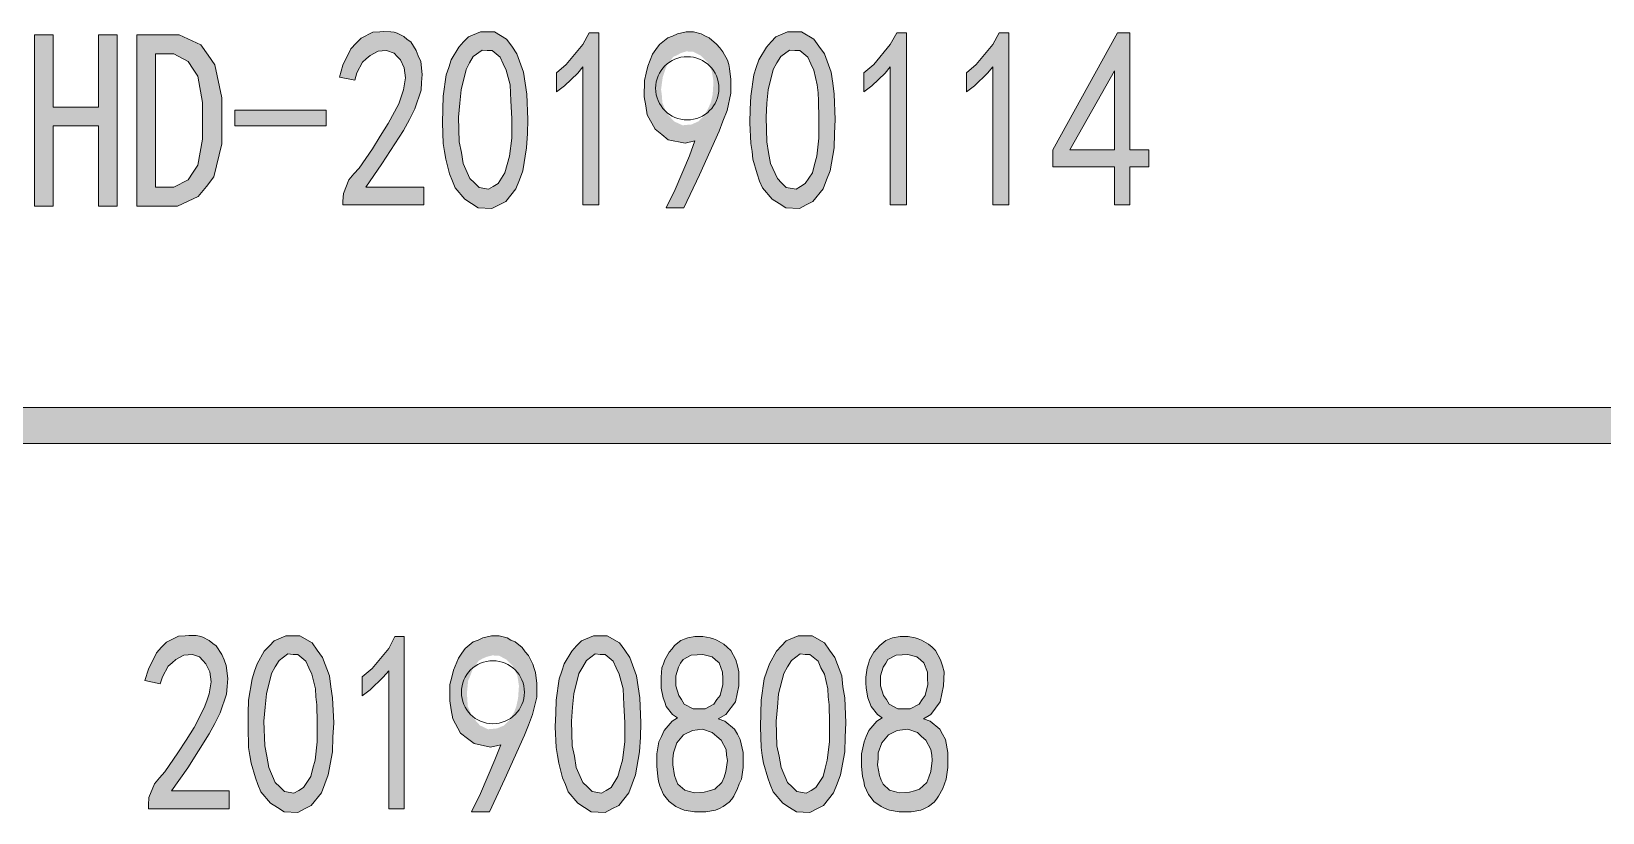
# Model space of a CAD drawing. Header units: millimetres. Extents: x 568 to 3948041, y -25191 to 63890.
# Drawn here: x 3942397 to 3945219, y -17489 to -16086 of the extents above; entities that cross this region are included whole.
import ezdxf

# ---------------------------------------------------------------- set-up
doc = ezdxf.new("R2010")
doc.units = ezdxf.units.MM

msp = doc.modelspace()

# ---------------------------------------------------------------- hatches: boundary and pattern name
h = msp.add_hatch(color=0)
h.dxf.hatch_style = 2
h.paths.add_polyline_path([(3942550.8, -16399.4), (3942517.4, -16399.4), (3942517.4, -16255), (3942436.1, -16255), (3942436.1, -16399.4), (3942402.6, -16399.4), (3942402.6, -16091.7), (3942436.1, -16091.7), (3942436.1, -16221.6), (3942517.4, -16221.6), (3942517.4, -16091.7), (3942550.8, -16091.7)])
h = msp.add_hatch(color=0)
h.paths.add_polyline_path([(3942739.2, -16246.7), (3942739.2, -16287.7), (3942724.8, -16347), (3942711.1, -16364.4), (3942696.7, -16381.9), (3942659.4, -16399.4), (3942635.9, -16399.4), (3942586.5, -16399.4), (3942586.5, -16091.7), (3942635.9, -16091.7), (3942662.5, -16091.7), (3942701.2, -16109.9), (3942714.1, -16128.2), (3942726.3, -16145.6), (3942739.2, -16204.9)])
h.paths.add_polyline_path([(3942704.3, -16246.7), (3942704.3, -16213.3), (3942695.9, -16166.2), (3942687.5, -16153.2), (3942678.4, -16139.6), (3942652.6, -16125.9), (3942635.9, -16125.9), (3942619.9, -16125.9), (3942619.9, -16365.2), (3942635.9, -16365.2), (3942652.6, -16365.2), (3942678.4, -16352.3), (3942687.5, -16338.6), (3942695.9, -16325.7), (3942704.3, -16279.4)])
h = msp.add_hatch(color=0)
h.dxf.hatch_style = 2
h.paths.add_polyline_path([(3942956.5, -16390.3), (3942957.3, -16376.6), (3942967.1, -16352.3), (3942976.3, -16341.7), (3942985.4, -16331), (3943009.7, -16296.8), (3943023.4, -16274), (3943037.8, -16251.2), (3943056.8, -16215.5), (3943061.3, -16203.4), (3943065.1, -16190.5), (3943068.9, -16169.2), (3943067.4, -16160.1), (3943066.7, -16151), (3943059.8, -16136.5), (3943053.7, -16130.4), (3943048.4, -16124.4), (3943034.8, -16119.8), (3943027.2, -16120.6), (3943019.6, -16121.3), (3943005.1, -16128.9), (3942998.3, -16135), (3942991.4, -16141.1), (3942981.6, -16160.1), (3942977.8, -16173), (3942950.4, -16167.7), (3942956.5, -16146.4), (3942970.9, -16116.8), (3942980.1, -16106.9), (3942989.2, -16097.8), (3943010.4, -16087.1), (3943022.6, -16086.4), (3943029.4, -16085.6), (3943042.4, -16086.4), (3943048.4, -16087.1), (3943053.7, -16088.7), (3943065.9, -16094.7), (3943072, -16100.1), (3943078.1, -16104.6), (3943087.9, -16119.8), (3943091.7, -16129.7), (3943096.3, -16139.6), (3943098.6, -16163.1), (3943097.8, -16177.6), (3943097.1, -16191.2), (3943085.7, -16224.7), (3943075.8, -16243.6), (3943065.1, -16263.4), (3943026.4, -16323.4), (3942997.5, -16365.2), (3943101.6, -16365.2), (3943101.6, -16397.1), (3942956.5, -16397.1)])
h = msp.add_hatch(color=0)
h.paths.add_polyline_path([(3943135.8, -16225.4), (3943136.6, -16201.9), (3943141.9, -16163.9), (3943146.4, -16150.2), (3943151, -16136.5), (3943164.7, -16113.7), (3943173, -16104.6), (3943182.1, -16095.5), (3943203.4, -16086.4), (3943215.6, -16086.4), (3943228.5, -16086.4), (3943250.5, -16099.3), (3943259.6, -16112.2), (3943268.8, -16125.9), (3943280.9, -16158.6), (3943284, -16178.3), (3943287, -16198.1), (3943288.5, -16243.6), (3943287.8, -16268.7), (3943286.2, -16294.6), (3943279.4, -16336.3), (3943273.3, -16352.3), (3943267.2, -16368.2), (3943249, -16391), (3943236.8, -16397.1), (3943223.9, -16404), (3943199.6, -16402.4), (3943187.5, -16394.8), (3943175.3, -16387.2), (3943157.8, -16366.7), (3943153.3, -16354.6), (3943148, -16341.7), (3943141.1, -16315.1), (3943138.8, -16301.4), (3943136.6, -16287), (3943135, -16249.7)])
h.paths.add_polyline_path([(3943166.2, -16214.8), (3943163.9, -16239.9), (3943165.4, -16283.9), (3943169.2, -16302.9), (3943172.3, -16322.7), (3943184.4, -16350), (3943192.8, -16357.6), (3943201.1, -16366), (3943217.9, -16369), (3943226.2, -16364.4), (3943235.3, -16359.1), (3943247.5, -16339.4), (3943251.3, -16324.9), (3943255.8, -16309.7), (3943259.6, -16277.1), (3943259.6, -16259.6), (3943259.6, -16242.1), (3943258.1, -16210.2), (3943257.4, -16195.8), (3943256.6, -16181.3), (3943249.8, -16155.5), (3943244.4, -16144.1), (3943239.1, -16132), (3943224.7, -16119.8), (3943215.6, -16119.8), (3943206.5, -16119.1), (3943190.5, -16130.4), (3943183.7, -16141.8), (3943177.6, -16154), (3943168.5, -16190.5)])
h = msp.add_hatch(color=0)
h.dxf.hatch_style = 2
h.paths.add_polyline_path([(3943387.3, -16149.4), (3943378.2, -16160.8), (3943354.6, -16183.6), (3943340.2, -16194.3), (3943340.2, -16160.1), (3943357.6, -16144.9), (3943387.3, -16109.2), (3943398.7, -16087.9), (3943416.1, -16087.9), (3943416.1, -16397.1), (3943387.3, -16397.1)])
h = msp.add_hatch(color=0)
h.paths.add_polyline_path([(3943536.9, -16402.4), (3943552.9, -16369.8), (3943578.7, -16309), (3943588.6, -16282.4), (3943571.1, -16286.2), (3943540.7, -16280.1), (3943529.4, -16271), (3943517.2, -16261.1), (3943502.8, -16235.3), (3943500.5, -16219.3), (3943497.4, -16203.4), (3943498.2, -16173.8), (3943501.2, -16160.8), (3943504.3, -16147.9), (3943512.6, -16126.6), (3943518.7, -16118.3), (3943524.8, -16109.2), (3943540, -16097), (3943548.3, -16094), (3943557.5, -16090.2), (3943572.7, -16086.4), (3943579.5, -16086.4), (3943586.3, -16086.4), (3943600, -16090.2), (3943607.6, -16094), (3943614.4, -16097), (3943627.4, -16108.4), (3943633.4, -16115.3), (3943638.8, -16122.1), (3943647.1, -16137.3), (3943649.4, -16144.9), (3943650.9, -16152.5), (3943653.2, -16172.2), (3943653.2, -16184.4), (3943653.2, -16196.5), (3943646.4, -16227.7), (3943638.8, -16246.7), (3943631.9, -16264.9), (3943597, -16343.2), (3943568.9, -16402.4)])
h.paths.add_polyline_path([(3943529.4, -16201.9), (3943530.1, -16213.3), (3943537.7, -16232.3), (3943544.5, -16239.9), (3943551.4, -16247.4), (3943566.6, -16254.3), (3943574.2, -16253.5), (3943582.5, -16252.8), (3943594.7, -16247.4), (3943599.2, -16242.9), (3943604.6, -16238.3), (3943612.9, -16223.1), (3943617.5, -16212.5), (3943620.5, -16198.8), (3943622, -16176), (3943620.5, -16166.2), (3943619, -16157), (3943611.4, -16141.1), (3943605.3, -16135), (3943599.2, -16128.9), (3943585.6, -16122.1), (3943578.7, -16122.1), (3943574.2, -16121.3), (3943563.5, -16124.4), (3943556.7, -16128.2), (3943549.9, -16131.2), (3943538.5, -16145.6), (3943534.7, -16156.3), (3943530.9, -16167.7), (3943527.8, -16189.7)])
h = msp.add_hatch(color=0)
h.paths.add_polyline_path([(3943688.1, -16225.4), (3943688.9, -16201.9), (3943694.2, -16163.9), (3943698.8, -16150.2), (3943703.3, -16136.5), (3943717, -16113.7), (3943725.4, -16104.6), (3943733.7, -16095.5), (3943755, -16086.4), (3943767.9, -16086.4), (3943780.1, -16086.4), (3943802.1, -16099.3), (3943811.2, -16112.2), (3943821.1, -16125.9), (3943833.3, -16158.6), (3943836.3, -16178.3), (3943838.6, -16198.1), (3943840.8, -16243.6), (3943839.3, -16268.7), (3943838.6, -16294.6), (3943831.7, -16336.3), (3943824.9, -16352.3), (3943818.8, -16368.2), (3943800.6, -16391), (3943788.4, -16397.1), (3943776.3, -16404), (3943752, -16402.4), (3943739.8, -16394.8), (3943727.6, -16387.2), (3943710.2, -16366.7), (3943704.9, -16354.6), (3943700.3, -16341.7), (3943692.7, -16315.1), (3943691.2, -16301.4), (3943688.9, -16287), (3943687.4, -16249.7)])
h.paths.add_polyline_path([(3943717.8, -16214.8), (3943716.3, -16239.9), (3943717.8, -16283.9), (3943720.8, -16302.9), (3943724.6, -16322.7), (3943736.8, -16350), (3943744.4, -16357.6), (3943752.7, -16366), (3943770.2, -16369), (3943778.5, -16364.4), (3943786.9, -16359.1), (3943799.8, -16339.4), (3943803.6, -16324.9), (3943807.4, -16309.7), (3943811.2, -16277.1), (3943811.2, -16259.6), (3943811.2, -16242.1), (3943810.5, -16210.2), (3943809.7, -16195.8), (3943808.2, -16181.3), (3943802.1, -16155.5), (3943796.8, -16144.1), (3943791.5, -16132), (3943777, -16119.8), (3943767.9, -16119.8), (3943758.8, -16119.1), (3943742.8, -16130.4), (3943736, -16141.8), (3943729.2, -16154), (3943720, -16190.5)])
h = msp.add_hatch(color=0)
h.dxf.hatch_style = 2
h.paths.add_polyline_path([(3943939.6, -16149.4), (3943930.5, -16160.8), (3943906.2, -16183.6), (3943891.8, -16194.3), (3943891.8, -16160.1), (3943910, -16144.9), (3943939.6, -16109.2), (3943951, -16087.9), (3943968.5, -16087.9), (3943968.5, -16397.1), (3943939.6, -16397.1)])
h = msp.add_hatch(color=0)
h.dxf.hatch_style = 2
h.paths.add_polyline_path([(3944123.5, -16149.4), (3944114.4, -16160.8), (3944090.8, -16183.6), (3944076.4, -16194.3), (3944076.4, -16160.1), (3944093.8, -16144.9), (3944123.5, -16109.2), (3944134.9, -16087.9), (3944152.3, -16087.9), (3944152.3, -16397.1), (3944123.5, -16397.1)])
h = msp.add_hatch(color=0)
h.paths.add_polyline_path([(3944342.3, -16328.7), (3944231.4, -16328.7), (3944231.4, -16298.4), (3944347.6, -16087.9), (3944369.6, -16087.9), (3944369.6, -16298.4), (3944403.8, -16298.4), (3944403.8, -16328.7), (3944369.6, -16328.7), (3944369.6, -16397.1), (3944342.3, -16397.1)])
h.paths.add_polyline_path([(3944342.3, -16298.4), (3944342.3, -16156.3), (3944261.8, -16298.4)])
h = msp.add_hatch(color=0)
h.dxf.hatch_style = 2
h.paths.add_polyline_path([(3942926.1, -16255), (3942762, -16255), (3942762, -16226.9), (3942926.1, -16226.9)])
h = msp.add_hatch(color=0)
h.dxf.hatch_style = 2
h.paths.add_polyline_path([(3946541, -16761), (3946541, -16825.6), (3939036.2, -16825.6), (3939036.2, -16761)])
h = msp.add_hatch(color=0)
h.dxf.hatch_style = 2
h.paths.add_polyline_path([(3942607, -17475.2), (3942607.8, -17461.5), (3942617.7, -17437.2), (3942626.8, -17426.6), (3942636.6, -17415.9), (3942660.2, -17381.8), (3942674.6, -17359), (3942689.1, -17336.2), (3942707.3, -17300.5), (3942711.9, -17288.3), (3942716.4, -17275.4), (3942719.5, -17254.1), (3942718.7, -17245), (3942717.2, -17235.9), (3942710.3, -17221.4), (3942705, -17215.4), (3942698.9, -17209.3), (3942686, -17204.7), (3942678.4, -17205.5), (3942670.8, -17206.3), (3942656.4, -17213.9), (3942649.6, -17219.9), (3942642.7, -17226), (3942632.1, -17245), (3942628.3, -17257.9), (3942600.9, -17251.8), (3942607, -17231.3), (3942621.4, -17201.7), (3942630.6, -17191.8), (3942639.7, -17182.7), (3942661, -17172.1), (3942673.1, -17171.3), (3942679.9, -17170.5), (3942692.9, -17170.5), (3942698.9, -17172.1), (3942705, -17173.6), (3942716.4, -17179.7), (3942722.5, -17185), (3942728.6, -17189.5), (3942739.2, -17204.7), (3942743, -17214.6), (3942746.8, -17224.5), (3942749.8, -17248), (3942748.3, -17262.5), (3942747.6, -17276.2), (3942736.2, -17309.6), (3942726.3, -17328.6), (3942716.4, -17347.6), (3942677.7, -17408.3), (3942648.8, -17450.1), (3942752.1, -17450.1), (3942752.1, -17482), (3942607, -17482)])
h = msp.add_hatch(color=0)
h.paths.add_polyline_path([(3942786.3, -17310.3), (3942787.1, -17286.8), (3942793.2, -17248.8), (3942797.7, -17235.1), (3942802.3, -17221.4), (3942815.2, -17198.7), (3942824.3, -17189.5), (3942832.7, -17180.4), (3942853.9, -17171.3), (3942866.8, -17171.3), (3942879, -17171.3), (3942901, -17184.2), (3942910.2, -17197.1), (3942920, -17210.1), (3942932.2, -17243.5), (3942934.5, -17263.2), (3942937.5, -17283), (3942939.8, -17327.8), (3942938.3, -17353.6), (3942937.5, -17379.5), (3942929.9, -17421.3), (3942923.8, -17437.2), (3942917.8, -17453.2), (3942899.5, -17476), (3942887.4, -17482), (3942875.2, -17488.9), (3942850.9, -17487.4), (3942838.7, -17479.8), (3942826.6, -17472.2), (3942809.1, -17451.7), (3942803.8, -17438.7), (3942799.2, -17426.6), (3942791.6, -17400), (3942789.4, -17386.3), (3942787.1, -17371.9), (3942786.3, -17334.7)])
h.paths.add_polyline_path([(3942816.7, -17299.7), (3942814.4, -17324.8), (3942815.9, -17368.8), (3942819.7, -17387.8), (3942823.5, -17407.6), (3942834.9, -17434.9), (3942843.3, -17442.5), (3942851.7, -17450.9), (3942868.4, -17453.9), (3942877.5, -17449.4), (3942885.8, -17444.1), (3942898.8, -17424.3), (3942902.6, -17409.1), (3942906.4, -17394.7), (3942910.2, -17362), (3942910.2, -17344.5), (3942910.2, -17327.1), (3942909.4, -17295.1), (3942907.9, -17280.7), (3942907.1, -17266.3), (3942900.3, -17240.4), (3942895, -17229), (3942889.6, -17216.9), (3942875.2, -17204.7), (3942866.8, -17204.7), (3942857.7, -17204), (3942841.8, -17215.4), (3942834.9, -17226.8), (3942828.1, -17238.9), (3942819, -17275.4)])
h = msp.add_hatch(color=0)
h.dxf.hatch_style = 2
h.paths.add_polyline_path([(3943038.6, -17234.4), (3943028.7, -17245.8), (3943005.1, -17268.6), (3942990.7, -17279.2), (3942990.7, -17245), (3943008.9, -17229.8), (3943038.6, -17194.1), (3943049.9, -17172.8), (3943066.7, -17172.8), (3943066.7, -17482), (3943038.6, -17482)])
h = msp.add_hatch(color=0)
h.paths.add_polyline_path([(3943187.5, -17487.4), (3943203.4, -17454.7), (3943229.2, -17393.9), (3943239.9, -17367.3), (3943221.7, -17371.1), (3943192, -17365), (3943179.9, -17355.9), (3943167.7, -17346), (3943154, -17320.2), (3943151, -17304.3), (3943148.7, -17288.3), (3943148.7, -17258.7), (3943151.8, -17245.8), (3943154.8, -17232.8), (3943163.9, -17211.6), (3943170, -17202.5), (3943176.1, -17194.1), (3943190.5, -17181.9), (3943199.6, -17178.9), (3943208, -17175.1), (3943223.2, -17171.3), (3943230, -17171.3), (3943236.8, -17171.3), (3943251.3, -17175.1), (3943258.1, -17178.9), (3943265.7, -17181.9), (3943278.6, -17192.6), (3943284, -17200.2), (3943290, -17207), (3943297.6, -17222.2), (3943299.9, -17229.8), (3943302.2, -17237.4), (3943304.5, -17257.2), (3943304.5, -17269.3), (3943304.5, -17281.5), (3943296.9, -17312.6), (3943290, -17331.6), (3943282.4, -17349.8), (3943247.5, -17428.1), (3943219.4, -17487.4)])
h.paths.add_polyline_path([(3943179.9, -17286), (3943180.6, -17298.2), (3943189, -17317.2), (3943195.8, -17324.8), (3943202.7, -17332.4), (3943217.1, -17339.2), (3943225.5, -17338.5), (3943233, -17337.7), (3943246, -17332.4), (3943250.5, -17327.8), (3943255.1, -17323.3), (3943264.2, -17308.1), (3943268, -17297.4), (3943271, -17283.7), (3943272.6, -17261), (3943271, -17251.1), (3943269.5, -17242), (3943261.9, -17226), (3943255.8, -17219.9), (3943249.8, -17213.9), (3943236.8, -17207), (3943229.2, -17207), (3943225.5, -17206.3), (3943214.1, -17209.3), (3943207.2, -17212.3), (3943200.4, -17216.1), (3943189.7, -17230.6), (3943185.9, -17241.2), (3943181.4, -17251.8), (3943179.1, -17274.6)])
h = msp.add_hatch(color=0)
h.paths.add_polyline_path([(3943338.7, -17310.3), (3943339.4, -17286.8), (3943344.7, -17248.8), (3943349.3, -17235.1), (3943353.8, -17221.4), (3943367.5, -17198.7), (3943375.9, -17189.5), (3943385, -17180.4), (3943406.3, -17171.3), (3943418.4, -17171.3), (3943431.3, -17171.3), (3943453.4, -17184.2), (3943462.5, -17197.1), (3943471.6, -17210.1), (3943483.8, -17243.5), (3943486.8, -17263.2), (3943489.8, -17283), (3943491.4, -17327.8), (3943490.6, -17353.6), (3943489.1, -17379.5), (3943482.2, -17421.3), (3943476.2, -17437.2), (3943470.1, -17453.2), (3943451.9, -17476), (3943439.7, -17482), (3943427.5, -17488.9), (3943402.5, -17487.4), (3943390.3, -17479.8), (3943378.2, -17472.2), (3943360.7, -17451.7), (3943356.1, -17438.7), (3943350.8, -17426.6), (3943344, -17400), (3943341.7, -17386.3), (3943339.4, -17371.9), (3943337.9, -17334.7)])
h.paths.add_polyline_path([(3943369, -17299.7), (3943366.8, -17324.8), (3943368.3, -17368.8), (3943372.1, -17387.8), (3943375.1, -17407.6), (3943387.3, -17434.9), (3943395.6, -17442.5), (3943404, -17450.9), (3943420.7, -17453.9), (3943429.1, -17449.4), (3943438.2, -17444.1), (3943450.3, -17424.3), (3943454.1, -17409.1), (3943458.7, -17394.7), (3943462.5, -17362), (3943462.5, -17344.5), (3943462.5, -17327.1), (3943461, -17295.1), (3943460.2, -17280.7), (3943459.5, -17266.3), (3943452.6, -17240.4), (3943447.3, -17229), (3943442, -17216.9), (3943427.5, -17204.7), (3943418.4, -17204.7), (3943409.3, -17204), (3943394.1, -17215.4), (3943387.3, -17226.8), (3943380.4, -17238.9), (3943371.3, -17275.4)])
h = msp.add_hatch(color=0)
h.paths.add_polyline_path([(3943520.2, -17393.9), (3943520.2, -17383.3), (3943524, -17362), (3943528.6, -17352.1), (3943533.2, -17341.5), (3943547.6, -17324.8), (3943557.5, -17318.7), (3943548.3, -17312.6), (3943536.9, -17298.2), (3943534.7, -17290.6), (3943531.6, -17283), (3943527.8, -17265.5), (3943527.8, -17255.6), (3943527.8, -17245.8), (3943529.4, -17229), (3943532.4, -17221.4), (3943534.7, -17214.6), (3943542.3, -17200.9), (3943547.6, -17194.9), (3943552.1, -17188.8), (3943563.5, -17179.7), (3943569.6, -17177.4), (3943575.7, -17175.1), (3943588.6, -17172.8), (3943596.2, -17172.8), (3943603, -17172.8), (3943616, -17175.1), (3943622, -17176.6), (3943628.1, -17178.9), (3943640.3, -17186.5), (3943646.4, -17191.8), (3943653.2, -17197.9), (3943662.3, -17214.6), (3943665.3, -17225.2), (3943667.6, -17235.9), (3943667.6, -17261), (3943664.6, -17275.4), (3943661.5, -17289.8), (3943644.1, -17312.6), (3943630.4, -17320.2), (3943642.6, -17324.8), (3943660, -17339.2), (3943665.3, -17348.3), (3943669.9, -17357.4), (3943675.2, -17381), (3943675.2, -17393.9), (3943675.2, -17407.6), (3943672.2, -17428.9), (3943668.4, -17437.2), (3943665.3, -17445.6), (3943658.5, -17459.3), (3943654.7, -17464.6), (3943650.2, -17469.9), (3943639.5, -17478.2), (3943632.7, -17481.3), (3943625.8, -17484.3), (3943608.4, -17487.4), (3943598.5, -17487.4), (3943587.9, -17487.4), (3943569.6, -17484.3), (3943562, -17481.3), (3943554.4, -17478.2), (3943542.3, -17469.1), (3943536.9, -17462.3), (3943532.4, -17456.2), (3943525.6, -17441), (3943523.3, -17432.7), (3943521.8, -17424.3), (3943520.2, -17405.3)])
h.paths.add_polyline_path([(3943549.1, -17392.4), (3943549.1, -17403), (3943552.1, -17422), (3943555.2, -17430.4), (3943558.2, -17438), (3943570.4, -17448.6), (3943578.7, -17450.9), (3943587.9, -17453.2), (3943605.3, -17452.4), (3943614.4, -17450.1), (3943624.3, -17447.1), (3943637.2, -17434.9), (3943641, -17425.1), (3943644.1, -17415.2), (3943647.1, -17395.4), (3943645.6, -17385.6), (3943644.8, -17375.7), (3943635.7, -17359), (3943628.1, -17352.1), (3943619.8, -17345.3), (3943602.3, -17339.2), (3943593.2, -17340), (3943584.1, -17341.5), (3943568.1, -17349.1), (3943562, -17356.7), (3943555.9, -17363.5), (3943549.9, -17381.8)])
h.paths.add_polyline_path([(3943554.4, -17251.8), (3943554.4, -17261), (3943559.7, -17278.4), (3943564.3, -17286), (3943569.6, -17294.4), (3943585.6, -17302.7), (3943596.2, -17302.7), (3943606.8, -17302.7), (3943622.8, -17294.4), (3943628.1, -17286), (3943634.2, -17278.4), (3943638.8, -17258.7), (3943638.8, -17248), (3943638, -17236.6), (3943631.9, -17219.9), (3943625.8, -17214.6), (3943619.8, -17209.3), (3943603, -17204.7), (3943592.4, -17205.5), (3943581.8, -17206.3), (3943567.3, -17213.9), (3943562.8, -17220.7), (3943559, -17227.5), (3943554.4, -17243.5)])
h = msp.add_hatch(color=0)
h.paths.add_polyline_path([(3943707.1, -17310.3), (3943707.9, -17286.8), (3943713.2, -17248.8), (3943717.8, -17235.1), (3943722.3, -17221.4), (3943735.2, -17198.7), (3943744.4, -17189.5), (3943752.7, -17180.4), (3943774, -17171.3), (3943786.9, -17171.3), (3943799.1, -17171.3), (3943821.1, -17184.2), (3943830.2, -17197.1), (3943840.1, -17210.1), (3943852.2, -17243.5), (3943854.5, -17263.2), (3943857.6, -17283), (3943859.8, -17327.8), (3943858.3, -17353.6), (3943857.6, -17379.5), (3943850, -17421.3), (3943843.9, -17437.2), (3943837.8, -17453.2), (3943819.6, -17476), (3943807.4, -17482), (3943795.3, -17488.9), (3943771, -17487.4), (3943758.8, -17479.8), (3943746.6, -17472.2), (3943729.2, -17451.7), (3943723.8, -17438.7), (3943719.3, -17426.6), (3943711.7, -17400), (3943709.4, -17386.3), (3943707.9, -17371.9), (3943706.4, -17334.7)])
h.paths.add_polyline_path([(3943736.8, -17299.7), (3943734.5, -17324.8), (3943736, -17368.8), (3943739.8, -17387.8), (3943743.6, -17407.6), (3943755, -17434.9), (3943763.4, -17442.5), (3943771.7, -17450.9), (3943788.4, -17453.9), (3943797.5, -17449.4), (3943805.9, -17444.1), (3943818.8, -17424.3), (3943822.6, -17409.1), (3943826.4, -17394.7), (3943830.2, -17362), (3943830.2, -17344.5), (3943830.2, -17327.1), (3943829.5, -17295.1), (3943827.9, -17280.7), (3943827.2, -17266.3), (3943821.1, -17240.4), (3943815, -17229), (3943809.7, -17216.9), (3943795.3, -17204.7), (3943786.9, -17204.7), (3943777.8, -17204), (3943761.8, -17215.4), (3943755, -17226.8), (3943748.2, -17238.9), (3943739, -17275.4)])
h = msp.add_hatch(color=0)
h.paths.add_polyline_path([(3943888, -17393.9), (3943888, -17383.3), (3943892.5, -17362), (3943896.3, -17352.1), (3943900.9, -17341.5), (3943915.3, -17324.8), (3943925.2, -17318.7), (3943916.8, -17312.6), (3943905.4, -17298.2), (3943902.4, -17290.6), (3943899.4, -17283), (3943896.3, -17265.5), (3943895.6, -17255.6), (3943895.6, -17245.8), (3943897.8, -17229), (3943900.1, -17221.4), (3943902.4, -17214.6), (3943910, -17200.9), (3943915.3, -17194.9), (3943920.6, -17188.8), (3943931.3, -17179.7), (3943937.3, -17177.4), (3943943.4, -17175.1), (3943957.1, -17172.8), (3943963.9, -17172.8), (3943971.5, -17172.8), (3943984.4, -17175.1), (3943989.8, -17176.6), (3943995.8, -17178.9), (3944008, -17186.5), (3944014.8, -17191.8), (3944020.9, -17197.9), (3944030, -17214.6), (3944033.1, -17225.2), (3944036.1, -17235.9), (3944035.3, -17261), (3944032.3, -17275.4), (3944029.3, -17289.8), (3944012.6, -17312.6), (3943998.9, -17320.2), (3944011, -17324.8), (3944028.5, -17339.2), (3944033.1, -17348.3), (3944038.4, -17357.4), (3944042.9, -17381), (3944042.9, -17393.9), (3944042.9, -17407.6), (3944039.9, -17428.9), (3944036.9, -17437.2), (3944033.8, -17445.6), (3944026.2, -17459.3), (3944022.4, -17464.6), (3944018.6, -17469.9), (3944008, -17478.2), (3944001.2, -17481.3), (3943994.3, -17484.3), (3943976.8, -17487.4), (3943966.2, -17487.4), (3943955.6, -17487.4), (3943938.1, -17484.3), (3943930.5, -17481.3), (3943922.9, -17478.2), (3943910, -17469.1), (3943905.4, -17462.3), (3943900.1, -17456.2), (3943893.3, -17441), (3943891.8, -17432.7), (3943889.5, -17424.3), (3943888, -17405.3)])
h.paths.add_polyline_path([(3943917.6, -17392.4), (3943916.8, -17403), (3943919.9, -17422), (3943922.9, -17430.4), (3943926.7, -17438), (3943938.1, -17448.6), (3943947.2, -17450.9), (3943955.6, -17453.2), (3943973.8, -17452.4), (3943982.9, -17450.1), (3943992, -17447.1), (3944005, -17434.9), (3944008.8, -17425.1), (3944012.6, -17415.2), (3944014.8, -17395.4), (3944014.1, -17385.6), (3944012.6, -17375.7), (3944003.4, -17359), (3943995.8, -17352.1), (3943988.2, -17345.3), (3943970.8, -17339.2), (3943961.6, -17340), (3943951.8, -17341.5), (3943936.6, -17349.1), (3943930.5, -17356.7), (3943924.4, -17363.5), (3943917.6, -17381.8)])
h.paths.add_polyline_path([(3943922.1, -17251.8), (3943922.1, -17261), (3943927.5, -17278.4), (3943932.8, -17286), (3943937.3, -17294.4), (3943953.3, -17302.7), (3943963.9, -17302.7), (3943975.3, -17302.7), (3943991.3, -17294.4), (3943996.6, -17286), (3944001.9, -17278.4), (3944007.2, -17258.7), (3944006.5, -17248), (3944006.5, -17236.6), (3943999.6, -17219.9), (3943993.6, -17214.6), (3943987.5, -17209.3), (3943970.8, -17204.7), (3943960.9, -17205.5), (3943950.3, -17206.3), (3943935.1, -17213.9), (3943931.3, -17220.7), (3943926.7, -17227.5), (3943922.1, -17243.5)])

# ---------------------------------------------------------------- linework, layer by layer
at = {"color": 0, "lineweight": 0}
for points in [[(3942550.8, -16399.4), (3942517.4, -16399.4), (3942517.4, -16255), (3942436.1, -16255), (3942436.1, -16399.4), (3942402.6, -16399.4), (3942402.6, -16091.7), (3942436.1, -16091.7), (3942436.1, -16221.6), (3942517.4, -16221.6), (3942517.4, -16091.7), (3942550.8, -16091.7)], [(3942739.2, -16246.7), (3942739.2, -16287.7), (3942724.8, -16347), (3942711.1, -16364.4), (3942696.7, -16381.9), (3942659.4, -16399.4), (3942635.9, -16399.4), (3942586.5, -16399.4), (3942586.5, -16091.7), (3942635.9, -16091.7), (3942662.5, -16091.7), (3942701.2, -16109.9), (3942714.1, -16128.2), (3942726.3, -16145.6), (3942739.2, -16204.9)], [(3942956.5, -16390.3), (3942957.3, -16376.6), (3942967.1, -16352.3), (3942976.3, -16341.7), (3942985.4, -16331), (3943009.7, -16296.8), (3943023.4, -16274), (3943037.8, -16251.2), (3943056.8, -16215.5), (3943061.3, -16203.4), (3943065.1, -16190.5), (3943068.9, -16169.2), (3943067.4, -16160.1), (3943066.7, -16151), (3943059.8, -16136.5), (3943053.7, -16130.4), (3943048.4, -16124.4), (3943034.8, -16119.8), (3943027.2, -16120.6), (3943019.6, -16121.3), (3943005.1, -16128.9), (3942998.3, -16135), (3942991.4, -16141.1), (3942981.6, -16160.1), (3942977.8, -16173), (3942950.4, -16167.7), (3942956.5, -16146.4), (3942970.9, -16116.8), (3942980.1, -16106.9), (3942989.2, -16097.8), (3943010.4, -16087.1), (3943022.6, -16086.4), (3943029.4, -16085.6), (3943042.4, -16086.4), (3943048.4, -16087.1), (3943053.7, -16088.7), (3943065.9, -16094.7), (3943072, -16100.1), (3943078.1, -16104.6), (3943087.9, -16119.8), (3943091.7, -16129.7), (3943096.3, -16139.6), (3943098.6, -16163.1), (3943097.8, -16177.6), (3943097.1, -16191.2), (3943085.7, -16224.7), (3943075.8, -16243.6), (3943065.1, -16263.4), (3943026.4, -16323.4), (3942997.5, -16365.2), (3943101.6, -16365.2), (3943101.6, -16397.1), (3942956.5, -16397.1)], [(3943135.8, -16225.4), (3943136.6, -16201.9), (3943141.9, -16163.9), (3943146.4, -16150.2), (3943151, -16136.5), (3943164.7, -16113.7), (3943173, -16104.6), (3943182.1, -16095.5), (3943203.4, -16086.4), (3943215.6, -16086.4), (3943228.5, -16086.4), (3943250.5, -16099.3), (3943259.6, -16112.2), (3943268.8, -16125.9), (3943280.9, -16158.6), (3943284, -16178.3), (3943287, -16198.1), (3943288.5, -16243.6), (3943287.8, -16268.7), (3943286.2, -16294.6), (3943279.4, -16336.3), (3943273.3, -16352.3), (3943267.2, -16368.2), (3943249, -16391), (3943236.8, -16397.1), (3943223.9, -16404), (3943199.6, -16402.4), (3943187.5, -16394.8), (3943175.3, -16387.2), (3943157.8, -16366.7), (3943153.3, -16354.6), (3943148, -16341.7), (3943141.1, -16315.1), (3943138.8, -16301.4), (3943136.6, -16287), (3943135, -16249.7)], [(3943387.3, -16149.4), (3943378.2, -16160.8), (3943354.6, -16183.6), (3943340.2, -16194.3), (3943340.2, -16160.1), (3943357.6, -16144.9), (3943387.3, -16109.2), (3943398.7, -16087.9), (3943416.1, -16087.9), (3943416.1, -16397.1), (3943387.3, -16397.1)], [(3943536.9, -16402.4), (3943552.9, -16369.8), (3943578.7, -16309), (3943588.6, -16282.4), (3943571.1, -16286.2), (3943540.7, -16280.1), (3943529.4, -16271), (3943517.2, -16261.1), (3943502.8, -16235.3), (3943500.5, -16219.3), (3943497.4, -16203.4), (3943498.2, -16173.8), (3943501.2, -16160.8), (3943504.3, -16147.9), (3943512.6, -16126.6), (3943518.7, -16118.3), (3943524.8, -16109.2), (3943540, -16097), (3943548.3, -16094), (3943557.5, -16090.2), (3943572.7, -16086.4), (3943579.5, -16086.4), (3943586.3, -16086.4), (3943600, -16090.2), (3943607.6, -16094), (3943614.4, -16097), (3943627.4, -16108.4), (3943633.4, -16115.3), (3943638.8, -16122.1), (3943647.1, -16137.3), (3943649.4, -16144.9), (3943650.9, -16152.5), (3943653.2, -16172.2), (3943653.2, -16184.4), (3943653.2, -16196.5), (3943646.4, -16227.7), (3943638.8, -16246.7), (3943631.9, -16264.9), (3943597, -16343.2), (3943568.9, -16402.4)], [(3943688.1, -16225.4), (3943688.9, -16201.9), (3943694.2, -16163.9), (3943698.8, -16150.2), (3943703.3, -16136.5), (3943717, -16113.7), (3943725.4, -16104.6), (3943733.7, -16095.5), (3943755, -16086.4), (3943767.9, -16086.4), (3943780.1, -16086.4), (3943802.1, -16099.3), (3943811.2, -16112.2), (3943821.1, -16125.9), (3943833.3, -16158.6), (3943836.3, -16178.3), (3943838.6, -16198.1), (3943840.8, -16243.6), (3943839.3, -16268.7), (3943838.6, -16294.6), (3943831.7, -16336.3), (3943824.9, -16352.3), (3943818.8, -16368.2), (3943800.6, -16391), (3943788.4, -16397.1), (3943776.3, -16404), (3943752, -16402.4), (3943739.8, -16394.8), (3943727.6, -16387.2), (3943710.2, -16366.7), (3943704.9, -16354.6), (3943700.3, -16341.7), (3943692.7, -16315.1), (3943691.2, -16301.4), (3943688.9, -16287), (3943687.4, -16249.7)], [(3943939.6, -16149.4), (3943930.5, -16160.8), (3943906.2, -16183.6), (3943891.8, -16194.3), (3943891.8, -16160.1), (3943910, -16144.9), (3943939.6, -16109.2), (3943951, -16087.9), (3943968.5, -16087.9), (3943968.5, -16397.1), (3943939.6, -16397.1)], [(3944123.5, -16149.4), (3944114.4, -16160.8), (3944090.8, -16183.6), (3944076.4, -16194.3), (3944076.4, -16160.1), (3944093.8, -16144.9), (3944123.5, -16109.2), (3944134.9, -16087.9), (3944152.3, -16087.9), (3944152.3, -16397.1), (3944123.5, -16397.1)], [(3944342.3, -16328.7), (3944231.4, -16328.7), (3944231.4, -16298.4), (3944347.6, -16087.9), (3944369.6, -16087.9), (3944369.6, -16298.4), (3944403.8, -16298.4), (3944403.8, -16328.7), (3944369.6, -16328.7), (3944369.6, -16397.1), (3944342.3, -16397.1)], [(3942704.3, -16246.7), (3942704.3, -16213.3), (3942695.9, -16166.2), (3942687.5, -16153.2), (3942678.4, -16139.6), (3942652.6, -16125.9), (3942635.9, -16125.9), (3942619.9, -16125.9), (3942619.9, -16365.2), (3942635.9, -16365.2), (3942652.6, -16365.2), (3942678.4, -16352.3), (3942687.5, -16338.6), (3942695.9, -16325.7), (3942704.3, -16279.4)], [(3943166.2, -16214.8), (3943163.9, -16239.9), (3943165.4, -16283.9), (3943169.2, -16302.9), (3943172.3, -16322.7), (3943184.4, -16350), (3943192.8, -16357.6), (3943201.1, -16366), (3943217.9, -16369), (3943226.2, -16364.4), (3943235.3, -16359.1), (3943247.5, -16339.4), (3943251.3, -16324.9), (3943255.8, -16309.7), (3943259.6, -16277.1), (3943259.6, -16259.6), (3943259.6, -16242.1), (3943258.1, -16210.2), (3943257.4, -16195.8), (3943256.6, -16181.3), (3943249.8, -16155.5), (3943244.4, -16144.1), (3943239.1, -16132), (3943224.7, -16119.8), (3943215.6, -16119.8), (3943206.5, -16119.1), (3943190.5, -16130.4), (3943183.7, -16141.8), (3943177.6, -16154), (3943168.5, -16190.5)], [(3943717.8, -16214.8), (3943716.3, -16239.9), (3943717.8, -16283.9), (3943720.8, -16302.9), (3943724.6, -16322.7), (3943736.8, -16350), (3943744.4, -16357.6), (3943752.7, -16366), (3943770.2, -16369), (3943778.5, -16364.4), (3943786.9, -16359.1), (3943799.8, -16339.4), (3943803.6, -16324.9), (3943807.4, -16309.7), (3943811.2, -16277.1), (3943811.2, -16259.6), (3943811.2, -16242.1), (3943810.5, -16210.2), (3943809.7, -16195.8), (3943808.2, -16181.3), (3943802.1, -16155.5), (3943796.8, -16144.1), (3943791.5, -16132), (3943777, -16119.8), (3943767.9, -16119.8), (3943758.8, -16119.1), (3943742.8, -16130.4), (3943736, -16141.8), (3943729.2, -16154), (3943720, -16190.5)], [(3944342.3, -16298.4), (3944342.3, -16156.3), (3944261.8, -16298.4)], [(3942926.1, -16255), (3942762, -16255), (3942762, -16226.9), (3942926.1, -16226.9)], [(3946541, -16761), (3946541, -16825.6), (3939036.2, -16825.6), (3939036.2, -16761)], [(3942607, -17475.2), (3942607.8, -17461.5), (3942617.7, -17437.2), (3942626.8, -17426.6), (3942636.6, -17415.9), (3942660.2, -17381.8), (3942674.6, -17359), (3942689.1, -17336.2), (3942707.3, -17300.5), (3942711.9, -17288.3), (3942716.4, -17275.4), (3942719.5, -17254.1), (3942718.7, -17245), (3942717.2, -17235.9), (3942710.3, -17221.4), (3942705, -17215.4), (3942698.9, -17209.3), (3942686, -17204.7), (3942678.4, -17205.5), (3942670.8, -17206.3), (3942656.4, -17213.9), (3942649.6, -17219.9), (3942642.7, -17226), (3942632.1, -17245), (3942628.3, -17257.9), (3942600.9, -17251.8), (3942607, -17231.3), (3942621.4, -17201.7), (3942630.6, -17191.8), (3942639.7, -17182.7), (3942661, -17172.1), (3942673.1, -17171.3), (3942679.9, -17170.5), (3942692.9, -17170.5), (3942698.9, -17172.1), (3942705, -17173.6), (3942716.4, -17179.7), (3942722.5, -17185), (3942728.6, -17189.5), (3942739.2, -17204.7), (3942743, -17214.6), (3942746.8, -17224.5), (3942749.8, -17248), (3942748.3, -17262.5), (3942747.6, -17276.2), (3942736.2, -17309.6), (3942726.3, -17328.6), (3942716.4, -17347.6), (3942677.7, -17408.3), (3942648.8, -17450.1), (3942752.1, -17450.1), (3942752.1, -17482), (3942607, -17482)], [(3942786.3, -17310.3), (3942787.1, -17286.8), (3942793.2, -17248.8), (3942797.7, -17235.1), (3942802.3, -17221.4), (3942815.2, -17198.7), (3942824.3, -17189.5), (3942832.7, -17180.4), (3942853.9, -17171.3), (3942866.8, -17171.3), (3942879, -17171.3), (3942901, -17184.2), (3942910.2, -17197.1), (3942920, -17210.1), (3942932.2, -17243.5), (3942934.5, -17263.2), (3942937.5, -17283), (3942939.8, -17327.8), (3942938.3, -17353.6), (3942937.5, -17379.5), (3942929.9, -17421.3), (3942923.8, -17437.2), (3942917.8, -17453.2), (3942899.5, -17476), (3942887.4, -17482), (3942875.2, -17488.9), (3942850.9, -17487.4), (3942838.7, -17479.8), (3942826.6, -17472.2), (3942809.1, -17451.7), (3942803.8, -17438.7), (3942799.2, -17426.6), (3942791.6, -17400), (3942789.4, -17386.3), (3942787.1, -17371.9), (3942786.3, -17334.7)], [(3943038.6, -17234.4), (3943028.7, -17245.8), (3943005.1, -17268.6), (3942990.7, -17279.2), (3942990.7, -17245), (3943008.9, -17229.8), (3943038.6, -17194.1), (3943049.9, -17172.8), (3943066.7, -17172.8), (3943066.7, -17482), (3943038.6, -17482)], [(3943187.5, -17487.4), (3943203.4, -17454.7), (3943229.2, -17393.9), (3943239.9, -17367.3), (3943221.7, -17371.1), (3943192, -17365), (3943179.9, -17355.9), (3943167.7, -17346), (3943154, -17320.2), (3943151, -17304.3), (3943148.7, -17288.3), (3943148.7, -17258.7), (3943151.8, -17245.8), (3943154.8, -17232.8), (3943163.9, -17211.6), (3943170, -17202.5), (3943176.1, -17194.1), (3943190.5, -17181.9), (3943199.6, -17178.9), (3943208, -17175.1), (3943223.2, -17171.3), (3943230, -17171.3), (3943236.8, -17171.3), (3943251.3, -17175.1), (3943258.1, -17178.9), (3943265.7, -17181.9), (3943278.6, -17192.6), (3943284, -17200.2), (3943290, -17207), (3943297.6, -17222.2), (3943299.9, -17229.8), (3943302.2, -17237.4), (3943304.5, -17257.2), (3943304.5, -17269.3), (3943304.5, -17281.5), (3943296.9, -17312.6), (3943290, -17331.6), (3943282.4, -17349.8), (3943247.5, -17428.1), (3943219.4, -17487.4)], [(3943338.7, -17310.3), (3943339.4, -17286.8), (3943344.7, -17248.8), (3943349.3, -17235.1), (3943353.8, -17221.4), (3943367.5, -17198.7), (3943375.9, -17189.5), (3943385, -17180.4), (3943406.3, -17171.3), (3943418.4, -17171.3), (3943431.3, -17171.3), (3943453.4, -17184.2), (3943462.5, -17197.1), (3943471.6, -17210.1), (3943483.8, -17243.5), (3943486.8, -17263.2), (3943489.8, -17283), (3943491.4, -17327.8), (3943490.6, -17353.6), (3943489.1, -17379.5), (3943482.2, -17421.3), (3943476.2, -17437.2), (3943470.1, -17453.2), (3943451.9, -17476), (3943439.7, -17482), (3943427.5, -17488.9), (3943402.5, -17487.4), (3943390.3, -17479.8), (3943378.2, -17472.2), (3943360.7, -17451.7), (3943356.1, -17438.7), (3943350.8, -17426.6), (3943344, -17400), (3943341.7, -17386.3), (3943339.4, -17371.9), (3943337.9, -17334.7)], [(3943520.2, -17393.9), (3943520.2, -17383.3), (3943524, -17362), (3943528.6, -17352.1), (3943533.2, -17341.5), (3943547.6, -17324.8), (3943557.5, -17318.7), (3943548.3, -17312.6), (3943536.9, -17298.2), (3943534.7, -17290.6), (3943531.6, -17283), (3943527.8, -17265.5), (3943527.8, -17255.6), (3943527.8, -17245.8), (3943529.4, -17229), (3943532.4, -17221.4), (3943534.7, -17214.6), (3943542.3, -17200.9), (3943547.6, -17194.9), (3943552.1, -17188.8), (3943563.5, -17179.7), (3943569.6, -17177.4), (3943575.7, -17175.1), (3943588.6, -17172.8), (3943596.2, -17172.8), (3943603, -17172.8), (3943616, -17175.1), (3943622, -17176.6), (3943628.1, -17178.9), (3943640.3, -17186.5), (3943646.4, -17191.8), (3943653.2, -17197.9), (3943662.3, -17214.6), (3943665.3, -17225.2), (3943667.6, -17235.9), (3943667.6, -17261), (3943664.6, -17275.4), (3943661.5, -17289.8), (3943644.1, -17312.6), (3943630.4, -17320.2), (3943642.6, -17324.8), (3943660, -17339.2), (3943665.3, -17348.3), (3943669.9, -17357.4), (3943675.2, -17381), (3943675.2, -17393.9), (3943675.2, -17407.6), (3943672.2, -17428.9), (3943668.4, -17437.2), (3943665.3, -17445.6), (3943658.5, -17459.3), (3943654.7, -17464.6), (3943650.2, -17469.9), (3943639.5, -17478.2), (3943632.7, -17481.3), (3943625.8, -17484.3), (3943608.4, -17487.4), (3943598.5, -17487.4), (3943587.9, -17487.4), (3943569.6, -17484.3), (3943562, -17481.3), (3943554.4, -17478.2), (3943542.3, -17469.1), (3943536.9, -17462.3), (3943532.4, -17456.2), (3943525.6, -17441), (3943523.3, -17432.7), (3943521.8, -17424.3), (3943520.2, -17405.3)], [(3943707.1, -17310.3), (3943707.9, -17286.8), (3943713.2, -17248.8), (3943717.8, -17235.1), (3943722.3, -17221.4), (3943735.2, -17198.7), (3943744.4, -17189.5), (3943752.7, -17180.4), (3943774, -17171.3), (3943786.9, -17171.3), (3943799.1, -17171.3), (3943821.1, -17184.2), (3943830.2, -17197.1), (3943840.1, -17210.1), (3943852.2, -17243.5), (3943854.5, -17263.2), (3943857.6, -17283), (3943859.8, -17327.8), (3943858.3, -17353.6), (3943857.6, -17379.5), (3943850, -17421.3), (3943843.9, -17437.2), (3943837.8, -17453.2), (3943819.6, -17476), (3943807.4, -17482), (3943795.3, -17488.9), (3943771, -17487.4), (3943758.8, -17479.8), (3943746.6, -17472.2), (3943729.2, -17451.7), (3943723.8, -17438.7), (3943719.3, -17426.6), (3943711.7, -17400), (3943709.4, -17386.3), (3943707.9, -17371.9), (3943706.4, -17334.7)], [(3943888, -17393.9), (3943888, -17383.3), (3943892.5, -17362), (3943896.3, -17352.1), (3943900.9, -17341.5), (3943915.3, -17324.8), (3943925.2, -17318.7), (3943916.8, -17312.6), (3943905.4, -17298.2), (3943902.4, -17290.6), (3943899.4, -17283), (3943896.3, -17265.5), (3943895.6, -17255.6), (3943895.6, -17245.8), (3943897.8, -17229), (3943900.1, -17221.4), (3943902.4, -17214.6), (3943910, -17200.9), (3943915.3, -17194.9), (3943920.6, -17188.8), (3943931.3, -17179.7), (3943937.3, -17177.4), (3943943.4, -17175.1), (3943957.1, -17172.8), (3943963.9, -17172.8), (3943971.5, -17172.8), (3943984.4, -17175.1), (3943989.8, -17176.6), (3943995.8, -17178.9), (3944008, -17186.5), (3944014.8, -17191.8), (3944020.9, -17197.9), (3944030, -17214.6), (3944033.1, -17225.2), (3944036.1, -17235.9), (3944035.3, -17261), (3944032.3, -17275.4), (3944029.3, -17289.8), (3944012.6, -17312.6), (3943998.9, -17320.2), (3944011, -17324.8), (3944028.5, -17339.2), (3944033.1, -17348.3), (3944038.4, -17357.4), (3944042.9, -17381), (3944042.9, -17393.9), (3944042.9, -17407.6), (3944039.9, -17428.9), (3944036.9, -17437.2), (3944033.8, -17445.6), (3944026.2, -17459.3), (3944022.4, -17464.6), (3944018.6, -17469.9), (3944008, -17478.2), (3944001.2, -17481.3), (3943994.3, -17484.3), (3943976.8, -17487.4), (3943966.2, -17487.4), (3943955.6, -17487.4), (3943938.1, -17484.3), (3943930.5, -17481.3), (3943922.9, -17478.2), (3943910, -17469.1), (3943905.4, -17462.3), (3943900.1, -17456.2), (3943893.3, -17441), (3943891.8, -17432.7), (3943889.5, -17424.3), (3943888, -17405.3)], [(3942816.7, -17299.7), (3942814.4, -17324.8), (3942815.9, -17368.8), (3942819.7, -17387.8), (3942823.5, -17407.6), (3942834.9, -17434.9), (3942843.3, -17442.5), (3942851.7, -17450.9), (3942868.4, -17453.9), (3942877.5, -17449.4), (3942885.8, -17444.1), (3942898.8, -17424.3), (3942902.6, -17409.1), (3942906.4, -17394.7), (3942910.2, -17362), (3942910.2, -17344.5), (3942910.2, -17327.1), (3942909.4, -17295.1), (3942907.9, -17280.7), (3942907.1, -17266.3), (3942900.3, -17240.4), (3942895, -17229), (3942889.6, -17216.9), (3942875.2, -17204.7), (3942866.8, -17204.7), (3942857.7, -17204), (3942841.8, -17215.4), (3942834.9, -17226.8), (3942828.1, -17238.9), (3942819, -17275.4)], [(3943369, -17299.7), (3943366.8, -17324.8), (3943368.3, -17368.8), (3943372.1, -17387.8), (3943375.1, -17407.6), (3943387.3, -17434.9), (3943395.6, -17442.5), (3943404, -17450.9), (3943420.7, -17453.9), (3943429.1, -17449.4), (3943438.2, -17444.1), (3943450.3, -17424.3), (3943454.1, -17409.1), (3943458.7, -17394.7), (3943462.5, -17362), (3943462.5, -17344.5), (3943462.5, -17327.1), (3943461, -17295.1), (3943460.2, -17280.7), (3943459.5, -17266.3), (3943452.6, -17240.4), (3943447.3, -17229), (3943442, -17216.9), (3943427.5, -17204.7), (3943418.4, -17204.7), (3943409.3, -17204), (3943394.1, -17215.4), (3943387.3, -17226.8), (3943380.4, -17238.9), (3943371.3, -17275.4)], [(3943554.4, -17251.8), (3943554.4, -17261), (3943559.7, -17278.4), (3943564.3, -17286), (3943569.6, -17294.4), (3943585.6, -17302.7), (3943596.2, -17302.7), (3943606.8, -17302.7), (3943622.8, -17294.4), (3943628.1, -17286), (3943634.2, -17278.4), (3943638.8, -17258.7), (3943638.8, -17248), (3943638, -17236.6), (3943631.9, -17219.9), (3943625.8, -17214.6), (3943619.8, -17209.3), (3943603, -17204.7), (3943592.4, -17205.5), (3943581.8, -17206.3), (3943567.3, -17213.9), (3943562.8, -17220.7), (3943559, -17227.5), (3943554.4, -17243.5)], [(3943736.8, -17299.7), (3943734.5, -17324.8), (3943736, -17368.8), (3943739.8, -17387.8), (3943743.6, -17407.6), (3943755, -17434.9), (3943763.4, -17442.5), (3943771.7, -17450.9), (3943788.4, -17453.9), (3943797.5, -17449.4), (3943805.9, -17444.1), (3943818.8, -17424.3), (3943822.6, -17409.1), (3943826.4, -17394.7), (3943830.2, -17362), (3943830.2, -17344.5), (3943830.2, -17327.1), (3943829.5, -17295.1), (3943827.9, -17280.7), (3943827.2, -17266.3), (3943821.1, -17240.4), (3943815, -17229), (3943809.7, -17216.9), (3943795.3, -17204.7), (3943786.9, -17204.7), (3943777.8, -17204), (3943761.8, -17215.4), (3943755, -17226.8), (3943748.2, -17238.9), (3943739, -17275.4)], [(3943922.1, -17251.8), (3943922.1, -17261), (3943927.5, -17278.4), (3943932.8, -17286), (3943937.3, -17294.4), (3943953.3, -17302.7), (3943963.9, -17302.7), (3943975.3, -17302.7), (3943991.3, -17294.4), (3943996.6, -17286), (3944001.9, -17278.4), (3944007.2, -17258.7), (3944006.5, -17248), (3944006.5, -17236.6), (3943999.6, -17219.9), (3943993.6, -17214.6), (3943987.5, -17209.3), (3943970.8, -17204.7), (3943960.9, -17205.5), (3943950.3, -17206.3), (3943935.1, -17213.9), (3943931.3, -17220.7), (3943926.7, -17227.5), (3943922.1, -17243.5)], [(3943549.1, -17392.4), (3943549.1, -17403), (3943552.1, -17422), (3943555.2, -17430.4), (3943558.2, -17438), (3943570.4, -17448.6), (3943578.7, -17450.9), (3943587.9, -17453.2), (3943605.3, -17452.4), (3943614.4, -17450.1), (3943624.3, -17447.1), (3943637.2, -17434.9), (3943641, -17425.1), (3943644.1, -17415.2), (3943647.1, -17395.4), (3943645.6, -17385.6), (3943644.8, -17375.7), (3943635.7, -17359), (3943628.1, -17352.1), (3943619.8, -17345.3), (3943602.3, -17339.2), (3943593.2, -17340), (3943584.1, -17341.5), (3943568.1, -17349.1), (3943562, -17356.7), (3943555.9, -17363.5), (3943549.9, -17381.8)], [(3943917.6, -17392.4), (3943916.8, -17403), (3943919.9, -17422), (3943922.9, -17430.4), (3943926.7, -17438), (3943938.1, -17448.6), (3943947.2, -17450.9), (3943955.6, -17453.2), (3943973.8, -17452.4), (3943982.9, -17450.1), (3943992, -17447.1), (3944005, -17434.9), (3944008.8, -17425.1), (3944012.6, -17415.2), (3944014.8, -17395.4), (3944014.1, -17385.6), (3944012.6, -17375.7), (3944003.4, -17359), (3943995.8, -17352.1), (3943988.2, -17345.3), (3943970.8, -17339.2), (3943961.6, -17340), (3943951.8, -17341.5), (3943936.6, -17349.1), (3943930.5, -17356.7), (3943924.4, -17363.5), (3943917.6, -17381.8)]]:
    msp.add_lwpolyline(points, close=True, dxfattribs=at)
for centre, radius in [((3943574.9, -16187.8), 56.8), ((3943225.8, -17272.7), 56.6)]:
    msp.add_circle(centre, radius, dxfattribs=at)

doc.saveas('drawing.dxf')
